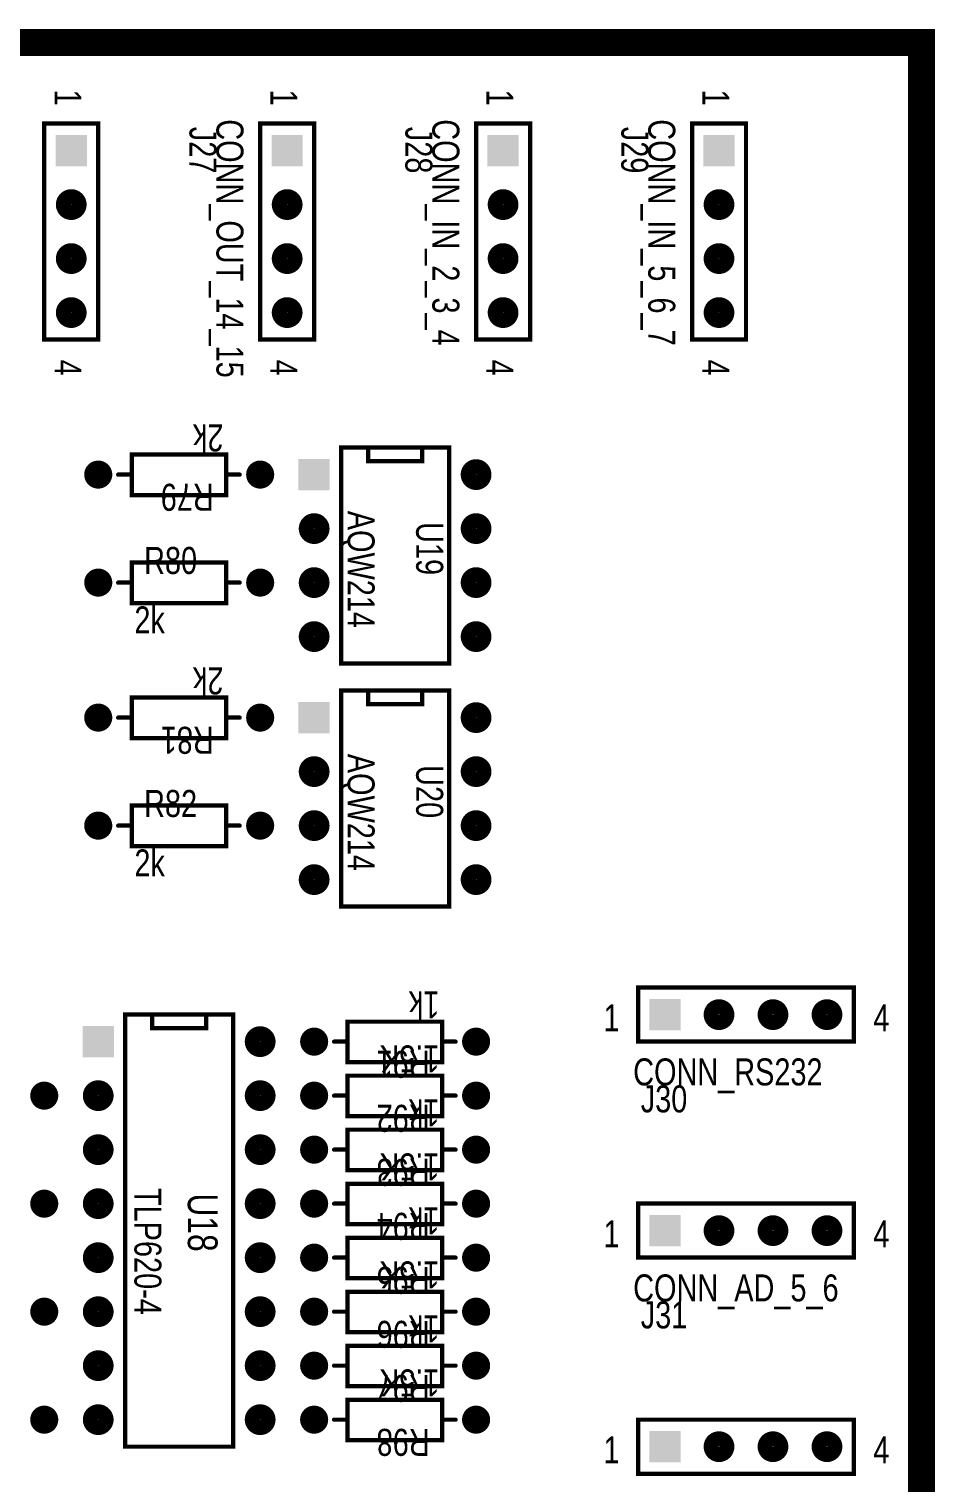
# Model space of a CAD drawing. Extents: x 0.1 to 7.45, y 0.15 to 4.7.
# Drawn here: x 5.768 to 7.446, y 2.004 to 4.696 of the extents above; entities that cross this region are included whole.
import ezdxf

# ---------------------------------------------------------------- set-up
doc = ezdxf.new("R2010")
doc.units = 0

msp = doc.modelspace()

# ---------------------------------------------------------------- linework, layer by layer
at = {"const_width": 0.05}
msp.add_lwpolyline([(0.196, 0.171), (0.196, 4.671), (7.421, 4.671), (7.421, 0.171), (0.196, 0.171)], close=True, dxfattribs=at)
at = {"const_width": 0.025}
msp.add_lwpolyline([(7.4085, 4.671, 1), (7.4335, 4.671, 1)], format="xyb", close=True, dxfattribs=at)
at = {"layer": 'AST', "const_width": 0.008}
for points in [[(5.896, 4.121), (5.896, 4.521), (5.796, 4.521), (5.796, 4.121), (5.896, 4.121)], [(6.296, 4.121), (6.296, 4.521), (6.196, 4.521), (6.196, 4.121), (6.296, 4.121)], [(6.696, 4.121), (6.696, 4.521), (6.596, 4.521), (6.596, 4.121), (6.696, 4.121)], [(7.096, 4.121), (7.096, 4.521), (6.996, 4.521), (6.996, 4.121), (7.096, 4.121)], [(6.133, 3.908), (6.133, 3.833), (6.133, 3.833), (5.958, 3.833), (5.958, 3.908), (6.133, 3.908)], [(6.546, 3.921), (6.346, 3.921), (6.346, 3.521), (6.546, 3.521), (6.546, 3.921)], [(5.958, 3.633), (5.958, 3.708), (5.958, 3.708), (6.133, 3.708), (6.133, 3.633), (5.958, 3.633)], [(6.546, 3.471), (6.346, 3.471), (6.346, 3.071), (6.546, 3.071), (6.546, 3.471)], [(6.133, 3.458), (6.133, 3.383), (6.133, 3.383), (5.958, 3.383), (5.958, 3.458), (6.133, 3.458)], [(5.958, 3.183), (5.958, 3.258), (5.958, 3.258), (6.133, 3.258), (6.133, 3.183), (5.958, 3.183)], [(7.296, 2.921), (6.896, 2.921), (6.896, 2.821), (7.296, 2.821), (7.296, 2.921)], [(5.946, 2.071), (5.946, 2.871), (6.146, 2.871), (6.146, 2.071), (5.946, 2.071)], [(6.533, 2.858), (6.533, 2.783), (6.533, 2.783), (6.358, 2.783), (6.358, 2.858), (6.533, 2.858)], [(6.533, 2.758), (6.533, 2.683), (6.533, 2.683), (6.358, 2.683), (6.358, 2.758), (6.533, 2.758)], [(6.533, 2.658), (6.533, 2.583), (6.533, 2.583), (6.358, 2.583), (6.358, 2.658), (6.533, 2.658)], [(6.533, 2.558), (6.533, 2.483), (6.533, 2.483), (6.358, 2.483), (6.358, 2.558), (6.533, 2.558)], [(7.296, 2.521), (6.896, 2.521), (6.896, 2.421), (7.296, 2.421), (7.296, 2.521)], [(6.533, 2.458), (6.533, 2.383), (6.533, 2.383), (6.358, 2.383), (6.358, 2.458), (6.533, 2.458)], [(6.533, 2.358), (6.533, 2.283), (6.533, 2.283), (6.358, 2.283), (6.358, 2.358), (6.533, 2.358)], [(6.533, 2.258), (6.533, 2.183), (6.533, 2.183), (6.358, 2.183), (6.358, 2.258), (6.533, 2.258)], [(6.533, 2.158), (6.533, 2.083), (6.533, 2.083), (6.358, 2.083), (6.358, 2.158), (6.533, 2.158)], [(7.296, 2.121), (6.896, 2.121), (6.896, 2.021), (7.296, 2.021), (7.296, 2.121)]]:
    msp.add_lwpolyline(points, close=True, dxfattribs=at)
at = {"layer": 'AST'}
for points, const_width in [([(5.794, 4.521, 1), (5.798, 4.521, 1)], 0.004), ([(5.894, 4.521, 1), (5.898, 4.521, 1)], 0.004), ([(6.194, 4.521, 1), (6.198, 4.521, 1)], 0.004), ([(6.294, 4.521, 1), (6.298, 4.521, 1)], 0.004), ([(6.594, 4.521, 1), (6.598, 4.521, 1)], 0.004), ([(6.694, 4.521, 1), (6.698, 4.521, 1)], 0.004), ([(6.994, 4.521, 1), (6.998, 4.521, 1)], 0.004), ([(7.094, 4.521, 1), (7.098, 4.521, 1)], 0.004), ([(5.832, 4.371, 1), (5.86, 4.371, 1)], 0.029), ([(6.232, 4.371, 1), (6.26, 4.371, 1)], 0.029), ([(6.632, 4.371, 1), (6.66, 4.371, 1)], 0.029), ([(7.032, 4.371, 1), (7.06, 4.371, 1)], 0.029), ([(5.832, 4.271, 1), (5.86, 4.271, 1)], 0.029), ([(6.232, 4.271, 1), (6.26, 4.271, 1)], 0.029), ([(6.632, 4.271, 1), (6.66, 4.271, 1)], 0.029), ([(7.032, 4.271, 1), (7.06, 4.271, 1)], 0.029), ([(5.832, 4.171, 1), (5.86, 4.171, 1)], 0.029), ([(6.232, 4.171, 1), (6.26, 4.171, 1)], 0.029), ([(6.632, 4.171, 1), (6.66, 4.171, 1)], 0.029), ([(7.032, 4.171, 1), (7.06, 4.171, 1)], 0.029), ([(5.794, 4.121, 1), (5.798, 4.121, 1)], 0.004), ([(5.894, 4.121, 1), (5.898, 4.121, 1)], 0.004), ([(5.894, 4.121, 1), (5.898, 4.121, 1)], 0.004), ([(6.194, 4.121, 1), (6.198, 4.121, 1)], 0.004), ([(6.294, 4.121, 1), (6.298, 4.121, 1)], 0.004), ([(6.294, 4.121, 1), (6.298, 4.121, 1)], 0.004), ([(6.594, 4.121, 1), (6.598, 4.121, 1)], 0.004), ([(6.694, 4.121, 1), (6.698, 4.121, 1)], 0.004), ([(6.694, 4.121, 1), (6.698, 4.121, 1)], 0.004), ([(6.994, 4.121, 1), (6.998, 4.121, 1)], 0.004), ([(7.094, 4.121, 1), (7.098, 4.121, 1)], 0.004), ([(7.094, 4.121, 1), (7.098, 4.121, 1)], 0.004), ([(5.956, 3.908, 1), (5.96, 3.908, 1)], 0.004), ([(6.131, 3.908, 1), (6.135, 3.908, 1)], 0.004), ([(6.131, 3.908, 1), (6.135, 3.908, 1)], 0.004), ([(6.344, 3.921, 1), (6.348, 3.921, 1)], 0.004), ([(6.394, 3.921, 1), (6.398, 3.921, 1)], 0.004), ([(6.494, 3.921, 1), (6.498, 3.921, 1)], 0.004), ([(6.544, 3.921, 1), (6.548, 3.921, 1)], 0.004), ([(6.544, 3.921, 1), (6.548, 3.921, 1)], 0.004), ([(5.883, 3.871, 1), (5.909, 3.871, 1)], 0.026), ([(6.183, 3.871, 1), (6.209, 3.871, 1)], 0.026), ([(6.394, 3.896, 1), (6.398, 3.896, 1)], 0.004), ([(6.494, 3.896, 1), (6.498, 3.896, 1)], 0.004), ([(6.582, 3.871, 1), (6.61, 3.871, 1)], 0.029), ([(5.931, 3.871, 1), (5.935, 3.871, 1)], 0.004), ([(5.956, 3.871, 1), (5.96, 3.871, 1)], 0.004), ([(6.131, 3.871, 1), (6.135, 3.871, 1)], 0.004), ([(6.156, 3.871, 1), (6.16, 3.871, 1)], 0.004), ([(5.956, 3.833, 1), (5.96, 3.833, 1)], 0.004), ([(6.131, 3.833, 1), (6.135, 3.833, 1)], 0.004), ([(6.131, 3.833, 1), (6.135, 3.833, 1)], 0.004), ([(6.282, 3.771, 1), (6.31, 3.771, 1)], 0.029), ([(6.582, 3.771, 1), (6.61, 3.771, 1)], 0.029), ([(5.883, 3.671, 1), (5.909, 3.671, 1)], 0.026), ([(5.956, 3.708, 1), (5.96, 3.708, 1)], 0.004), ([(5.956, 3.708, 1), (5.96, 3.708, 1)], 0.004), ([(6.131, 3.708, 1), (6.135, 3.708, 1)], 0.004), ([(6.183, 3.671, 1), (6.209, 3.671, 1)], 0.026), ([(6.282, 3.671, 1), (6.31, 3.671, 1)], 0.029), ([(6.582, 3.671, 1), (6.61, 3.671, 1)], 0.029), ([(5.931, 3.671, 1), (5.935, 3.671, 1)], 0.004), ([(5.956, 3.671, 1), (5.96, 3.671, 1)], 0.004), ([(6.131, 3.671, 1), (6.135, 3.671, 1)], 0.004), ([(6.156, 3.671, 1), (6.16, 3.671, 1)], 0.004), ([(5.956, 3.633, 1), (5.96, 3.633, 1)], 0.004), ([(5.956, 3.633, 1), (5.96, 3.633, 1)], 0.004), ([(6.131, 3.633, 1), (6.135, 3.633, 1)], 0.004), ([(6.282, 3.571, 1), (6.31, 3.571, 1)], 0.029), ([(6.582, 3.571, 1), (6.61, 3.571, 1)], 0.029), ([(6.344, 3.521, 1), (6.348, 3.521, 1)], 0.004), ([(6.544, 3.521, 1), (6.548, 3.521, 1)], 0.004), ([(6.344, 3.471, 1), (6.348, 3.471, 1)], 0.004), ([(6.394, 3.471, 1), (6.398, 3.471, 1)], 0.004), ([(6.494, 3.471, 1), (6.498, 3.471, 1)], 0.004), ([(6.544, 3.471, 1), (6.548, 3.471, 1)], 0.004), ([(6.544, 3.471, 1), (6.548, 3.471, 1)], 0.004), ([(5.883, 3.421, 1), (5.909, 3.421, 1)], 0.026), ([(5.956, 3.458, 1), (5.96, 3.458, 1)], 0.004), ([(6.131, 3.458, 1), (6.135, 3.458, 1)], 0.004), ([(6.131, 3.458, 1), (6.135, 3.458, 1)], 0.004), ([(6.183, 3.421, 1), (6.209, 3.421, 1)], 0.026), ([(6.394, 3.446, 1), (6.398, 3.446, 1)], 0.004), ([(6.494, 3.446, 1), (6.498, 3.446, 1)], 0.004), ([(6.582, 3.421, 1), (6.61, 3.421, 1)], 0.029), ([(5.931, 3.421, 1), (5.935, 3.421, 1)], 0.004), ([(5.956, 3.421, 1), (5.96, 3.421, 1)], 0.004), ([(6.131, 3.421, 1), (6.135, 3.421, 1)], 0.004), ([(6.156, 3.421, 1), (6.16, 3.421, 1)], 0.004), ([(5.956, 3.383, 1), (5.96, 3.383, 1)], 0.004), ([(6.131, 3.383, 1), (6.135, 3.383, 1)], 0.004), ([(6.131, 3.383, 1), (6.135, 3.383, 1)], 0.004), ([(6.282, 3.321, 1), (6.31, 3.321, 1)], 0.029), ([(6.582, 3.321, 1), (6.61, 3.321, 1)], 0.029), ([(5.956, 3.258, 1), (5.96, 3.258, 1)], 0.004), ([(5.956, 3.258, 1), (5.96, 3.258, 1)], 0.004), ([(6.131, 3.258, 1), (6.135, 3.258, 1)], 0.004), ([(5.883, 3.221, 1), (5.909, 3.221, 1)], 0.026), ([(6.183, 3.221, 1), (6.209, 3.221, 1)], 0.026), ([(6.282, 3.221, 1), (6.31, 3.221, 1)], 0.029), ([(6.582, 3.221, 1), (6.61, 3.221, 1)], 0.029), ([(5.931, 3.221, 1), (5.935, 3.221, 1)], 0.004), ([(5.956, 3.221, 1), (5.96, 3.221, 1)], 0.004), ([(6.131, 3.221, 1), (6.135, 3.221, 1)], 0.004), ([(6.156, 3.221, 1), (6.16, 3.221, 1)], 0.004), ([(5.956, 3.183, 1), (5.96, 3.183, 1)], 0.004), ([(5.956, 3.183, 1), (5.96, 3.183, 1)], 0.004), ([(6.131, 3.183, 1), (6.135, 3.183, 1)], 0.004), ([(6.282, 3.121, 1), (6.31, 3.121, 1)], 0.029), ([(6.582, 3.121, 1), (6.61, 3.121, 1)], 0.029), ([(6.344, 3.071, 1), (6.348, 3.071, 1)], 0.004), ([(6.544, 3.071, 1), (6.548, 3.071, 1)], 0.004), ([(6.894, 2.921, 1), (6.898, 2.921, 1)], 0.004), ([(7.294, 2.921, 1), (7.298, 2.921, 1)], 0.004), ([(7.294, 2.921, 1), (7.298, 2.921, 1)], 0.004), ([(7.032, 2.871, 1), (7.06, 2.871, 1)], 0.029), ([(7.132, 2.871, 1), (7.16, 2.871, 1)], 0.029), ([(7.232, 2.871, 1), (7.26, 2.871, 1)], 0.029), ([(5.944, 2.871, 1), (5.948, 2.871, 1)], 0.004), ([(5.994, 2.871, 1), (5.998, 2.871, 1)], 0.004), ([(6.094, 2.871, 1), (6.098, 2.871, 1)], 0.004), ([(6.144, 2.871, 1), (6.148, 2.871, 1)], 0.004), ([(6.356, 2.858, 1), (6.36, 2.858, 1)], 0.004), ([(6.531, 2.858, 1), (6.535, 2.858, 1)], 0.004), ([(6.531, 2.858, 1), (6.535, 2.858, 1)], 0.004), ([(5.994, 2.846, 1), (5.998, 2.846, 1)], 0.004), ([(6.094, 2.846, 1), (6.098, 2.846, 1)], 0.004), ([(6.182, 2.821, 1), (6.21, 2.821, 1)], 0.029), ([(6.283, 2.821, 1), (6.309, 2.821, 1)], 0.026), ([(6.583, 2.821, 1), (6.609, 2.821, 1)], 0.026), ([(6.331, 2.821, 1), (6.335, 2.821, 1)], 0.004), ([(6.356, 2.821, 1), (6.36, 2.821, 1)], 0.004), ([(6.531, 2.821, 1), (6.535, 2.821, 1)], 0.004), ([(6.556, 2.821, 1), (6.56, 2.821, 1)], 0.004), ([(6.894, 2.821, 1), (6.898, 2.821, 1)], 0.004), ([(7.294, 2.821, 1), (7.298, 2.821, 1)], 0.004), ([(6.356, 2.783, 1), (6.36, 2.783, 1)], 0.004), ([(6.531, 2.783, 1), (6.535, 2.783, 1)], 0.004), ([(6.531, 2.783, 1), (6.535, 2.783, 1)], 0.004), ([(5.783, 2.721, 1), (5.809, 2.721, 1)], 0.026), ([(5.882, 2.721, 1), (5.91, 2.721, 1)], 0.029), ([(6.182, 2.721, 1), (6.21, 2.721, 1)], 0.029), ([(6.283, 2.721, 1), (6.309, 2.721, 1)], 0.026), ([(6.356, 2.758, 1), (6.36, 2.758, 1)], 0.004), ([(6.531, 2.758, 1), (6.535, 2.758, 1)], 0.004), ([(6.531, 2.758, 1), (6.535, 2.758, 1)], 0.004), ([(6.583, 2.721, 1), (6.609, 2.721, 1)], 0.026), ([(6.331, 2.721, 1), (6.335, 2.721, 1)], 0.004), ([(6.356, 2.721, 1), (6.36, 2.721, 1)], 0.004), ([(6.531, 2.721, 1), (6.535, 2.721, 1)], 0.004), ([(6.556, 2.721, 1), (6.56, 2.721, 1)], 0.004), ([(6.356, 2.683, 1), (6.36, 2.683, 1)], 0.004), ([(6.531, 2.683, 1), (6.535, 2.683, 1)], 0.004), ([(6.531, 2.683, 1), (6.535, 2.683, 1)], 0.004), ([(5.882, 2.621, 1), (5.91, 2.621, 1)], 0.029), ([(6.182, 2.621, 1), (6.21, 2.621, 1)], 0.029), ([(6.283, 2.621, 1), (6.309, 2.621, 1)], 0.026), ([(6.356, 2.658, 1), (6.36, 2.658, 1)], 0.004), ([(6.531, 2.658, 1), (6.535, 2.658, 1)], 0.004), ([(6.531, 2.658, 1), (6.535, 2.658, 1)], 0.004), ([(6.583, 2.621, 1), (6.609, 2.621, 1)], 0.026), ([(6.331, 2.621, 1), (6.335, 2.621, 1)], 0.004), ([(6.356, 2.621, 1), (6.36, 2.621, 1)], 0.004), ([(6.531, 2.621, 1), (6.535, 2.621, 1)], 0.004), ([(6.556, 2.621, 1), (6.56, 2.621, 1)], 0.004), ([(6.356, 2.583, 1), (6.36, 2.583, 1)], 0.004), ([(6.531, 2.583, 1), (6.535, 2.583, 1)], 0.004), ([(6.531, 2.583, 1), (6.535, 2.583, 1)], 0.004), ([(6.356, 2.558, 1), (6.36, 2.558, 1)], 0.004), ([(6.531, 2.558, 1), (6.535, 2.558, 1)], 0.004), ([(6.531, 2.558, 1), (6.535, 2.558, 1)], 0.004), ([(5.783, 2.521, 1), (5.809, 2.521, 1)], 0.026), ([(5.882, 2.521, 1), (5.91, 2.521, 1)], 0.029), ([(6.182, 2.521, 1), (6.21, 2.521, 1)], 0.029), ([(6.283, 2.521, 1), (6.309, 2.521, 1)], 0.026), ([(6.583, 2.521, 1), (6.609, 2.521, 1)], 0.026), ([(6.331, 2.521, 1), (6.335, 2.521, 1)], 0.004), ([(6.356, 2.521, 1), (6.36, 2.521, 1)], 0.004), ([(6.531, 2.521, 1), (6.535, 2.521, 1)], 0.004), ([(6.556, 2.521, 1), (6.56, 2.521, 1)], 0.004), ([(6.894, 2.521, 1), (6.898, 2.521, 1)], 0.004), ([(7.294, 2.521, 1), (7.298, 2.521, 1)], 0.004), ([(7.294, 2.521, 1), (7.298, 2.521, 1)], 0.004), ([(6.356, 2.483, 1), (6.36, 2.483, 1)], 0.004), ([(6.531, 2.483, 1), (6.535, 2.483, 1)], 0.004), ([(6.531, 2.483, 1), (6.535, 2.483, 1)], 0.004), ([(7.032, 2.471, 1), (7.06, 2.471, 1)], 0.029), ([(7.132, 2.471, 1), (7.16, 2.471, 1)], 0.029), ([(7.232, 2.471, 1), (7.26, 2.471, 1)], 0.029), ([(6.356, 2.458, 1), (6.36, 2.458, 1)], 0.004), ([(6.531, 2.458, 1), (6.535, 2.458, 1)], 0.004), ([(6.531, 2.458, 1), (6.535, 2.458, 1)], 0.004), ([(5.882, 2.421, 1), (5.91, 2.421, 1)], 0.029), ([(6.182, 2.421, 1), (6.21, 2.421, 1)], 0.029), ([(6.283, 2.421, 1), (6.309, 2.421, 1)], 0.026), ([(6.331, 2.421, 1), (6.335, 2.421, 1)], 0.004), ([(6.356, 2.421, 1), (6.36, 2.421, 1)], 0.004), ([(6.531, 2.421, 1), (6.535, 2.421, 1)], 0.004), ([(6.556, 2.421, 1), (6.56, 2.421, 1)], 0.004), ([(6.583, 2.421, 1), (6.609, 2.421, 1)], 0.026), ([(6.894, 2.421, 1), (6.898, 2.421, 1)], 0.004), ([(7.294, 2.421, 1), (7.298, 2.421, 1)], 0.004), ([(6.356, 2.383, 1), (6.36, 2.383, 1)], 0.004), ([(6.531, 2.383, 1), (6.535, 2.383, 1)], 0.004), ([(6.531, 2.383, 1), (6.535, 2.383, 1)], 0.004), ([(5.783, 2.321, 1), (5.809, 2.321, 1)], 0.026), ([(5.882, 2.321, 1), (5.91, 2.321, 1)], 0.029), ([(6.182, 2.321, 1), (6.21, 2.321, 1)], 0.029), ([(6.283, 2.321, 1), (6.309, 2.321, 1)], 0.026), ([(6.356, 2.358, 1), (6.36, 2.358, 1)], 0.004), ([(6.531, 2.358, 1), (6.535, 2.358, 1)], 0.004), ([(6.531, 2.358, 1), (6.535, 2.358, 1)], 0.004), ([(6.583, 2.321, 1), (6.609, 2.321, 1)], 0.026), ([(6.331, 2.321, 1), (6.335, 2.321, 1)], 0.004), ([(6.356, 2.321, 1), (6.36, 2.321, 1)], 0.004), ([(6.531, 2.321, 1), (6.535, 2.321, 1)], 0.004), ([(6.556, 2.321, 1), (6.56, 2.321, 1)], 0.004), ([(6.356, 2.283, 1), (6.36, 2.283, 1)], 0.004), ([(6.356, 2.258, 1), (6.36, 2.258, 1)], 0.004), ([(6.531, 2.283, 1), (6.535, 2.283, 1)], 0.004), ([(6.531, 2.283, 1), (6.535, 2.283, 1)], 0.004), ([(6.531, 2.258, 1), (6.535, 2.258, 1)], 0.004), ([(6.531, 2.258, 1), (6.535, 2.258, 1)], 0.004), ([(5.882, 2.221, 1), (5.91, 2.221, 1)], 0.029), ([(6.182, 2.221, 1), (6.21, 2.221, 1)], 0.029), ([(6.283, 2.221, 1), (6.309, 2.221, 1)], 0.026), ([(6.583, 2.221, 1), (6.609, 2.221, 1)], 0.026), ([(6.331, 2.221, 1), (6.335, 2.221, 1)], 0.004), ([(6.356, 2.221, 1), (6.36, 2.221, 1)], 0.004), ([(6.531, 2.221, 1), (6.535, 2.221, 1)], 0.004), ([(6.556, 2.221, 1), (6.56, 2.221, 1)], 0.004), ([(6.356, 2.183, 1), (6.36, 2.183, 1)], 0.004), ([(6.531, 2.183, 1), (6.535, 2.183, 1)], 0.004), ([(6.531, 2.183, 1), (6.535, 2.183, 1)], 0.004), ([(6.356, 2.158, 1), (6.36, 2.158, 1)], 0.004), ([(6.531, 2.158, 1), (6.535, 2.158, 1)], 0.004), ([(6.531, 2.158, 1), (6.535, 2.158, 1)], 0.004), ([(5.783, 2.121, 1), (5.809, 2.121, 1)], 0.026), ([(5.882, 2.121, 1), (5.91, 2.121, 1)], 0.029), ([(6.182, 2.121, 1), (6.21, 2.121, 1)], 0.029), ([(6.283, 2.121, 1), (6.309, 2.121, 1)], 0.026), ([(6.583, 2.121, 1), (6.609, 2.121, 1)], 0.026), ([(6.331, 2.121, 1), (6.335, 2.121, 1)], 0.004), ([(6.356, 2.121, 1), (6.36, 2.121, 1)], 0.004), ([(6.531, 2.121, 1), (6.535, 2.121, 1)], 0.004), ([(6.556, 2.121, 1), (6.56, 2.121, 1)], 0.004), ([(6.894, 2.121, 1), (6.898, 2.121, 1)], 0.004), ([(7.294, 2.121, 1), (7.298, 2.121, 1)], 0.004), ([(7.294, 2.121, 1), (7.298, 2.121, 1)], 0.004), ([(5.944, 2.071, 1), (5.948, 2.071, 1)], 0.004), ([(5.944, 2.071, 1), (5.948, 2.071, 1)], 0.004), ([(6.144, 2.071, 1), (6.148, 2.071, 1)], 0.004), ([(6.356, 2.083, 1), (6.36, 2.083, 1)], 0.004), ([(6.531, 2.083, 1), (6.535, 2.083, 1)], 0.004), ([(6.531, 2.083, 1), (6.535, 2.083, 1)], 0.004), ([(7.032, 2.071, 1), (7.06, 2.071, 1)], 0.029), ([(7.132, 2.071, 1), (7.16, 2.071, 1)], 0.029), ([(7.232, 2.071, 1), (7.26, 2.071, 1)], 0.029), ([(6.894, 2.021, 1), (6.898, 2.021, 1)], 0.004), ([(7.294, 2.021, 1), (7.298, 2.021, 1)], 0.004)]:
    msp.add_lwpolyline(points, format="xyb", close=True, dxfattribs=dict(at, const_width=const_width))
at = {"layer": 'AST', "const_width": 0.008}
for points in [[(6.396, 3.921), (6.396, 3.896), (6.496, 3.896), (6.496, 3.921)], [(5.958, 3.871), (5.933, 3.871)], [(6.133, 3.871), (6.158, 3.871)], [(5.958, 3.671), (5.933, 3.671)], [(6.133, 3.671), (6.158, 3.671)], [(6.396, 3.471), (6.396, 3.446), (6.496, 3.446), (6.496, 3.471)], [(5.958, 3.421), (5.933, 3.421)], [(6.133, 3.421), (6.158, 3.421)], [(5.958, 3.221), (5.933, 3.221)], [(6.133, 3.221), (6.158, 3.221)], [(5.996, 2.871), (5.996, 2.846), (6.096, 2.846), (6.096, 2.871)], [(6.358, 2.821), (6.333, 2.821)], [(6.533, 2.821), (6.558, 2.821)], [(6.358, 2.721), (6.333, 2.721)], [(6.533, 2.721), (6.558, 2.721)], [(6.358, 2.621), (6.333, 2.621)], [(6.533, 2.621), (6.558, 2.621)], [(6.358, 2.521), (6.333, 2.521)], [(6.533, 2.521), (6.558, 2.521)], [(6.358, 2.421), (6.333, 2.421)], [(6.533, 2.421), (6.558, 2.421)], [(6.358, 2.321), (6.333, 2.321)], [(6.533, 2.321), (6.558, 2.321)], [(6.358, 2.221), (6.333, 2.221)], [(6.533, 2.221), (6.558, 2.221)], [(6.358, 2.121), (6.333, 2.121)], [(6.533, 2.121), (6.558, 2.121)]]:
    msp.add_lwpolyline(points, dxfattribs=at)
at = {"layer": 'AST'}
for points in [[(5.817, 4.442), (5.875, 4.442), (5.817, 4.5), (5.875, 4.5)], [(6.217, 4.442), (6.275, 4.442), (6.217, 4.5), (6.275, 4.5)], [(6.617, 4.442), (6.675, 4.442), (6.617, 4.5), (6.675, 4.5)], [(7.017, 4.442), (7.075, 4.442), (7.017, 4.5), (7.075, 4.5)], [(6.267, 3.842), (6.325, 3.842), (6.267, 3.9), (6.325, 3.9)], [(6.267, 3.392), (6.325, 3.392), (6.267, 3.45), (6.325, 3.45)], [(6.917, 2.842), (6.975, 2.842), (6.917, 2.9), (6.975, 2.9)], [(5.867, 2.792), (5.925, 2.792), (5.867, 2.85), (5.925, 2.85)], [(6.917, 2.442), (6.975, 2.442), (6.917, 2.5), (6.975, 2.5)], [(6.917, 2.042), (6.975, 2.042), (6.917, 2.1), (6.975, 2.1)]]:
    msp.add_solid(points, dxfattribs=at)

# ---------------------------------------------------------------- texts
at = {"layer": 'AST', "width": 0.8}
for s, height, rotation, p in [('1', 0.05, 270, (5.815, 4.584)), ('1', 0.05, 270, (6.215, 4.584)), ('1', 0.05, 270, (6.615, 4.584)), ('1', 0.05, 270, (7.015, 4.584)), ('CONN_OUT_14_15', 0.05, 270, (6.115, 4.529)), ('CONN_IN_2_3_4', 0.05, 270, (6.515, 4.529)), ('CONN_IN_5_6_7', 0.05, 270, (6.915, 4.529)), ('J27', 0.05, 270, (6.065, 4.515)), ('J28', 0.05, 270, (6.465, 4.515)), ('J29', 0.05, 270, (6.865, 4.515)), ('4', 0.05, 270, (5.815, 4.084)), ('4', 0.05, 270, (6.215, 4.084)), ('4', 0.05, 270, (6.615, 4.084)), ('4', 0.05, 270, (7.015, 4.084)), ('2k', 0.05, 180, (6.128, 3.964)), ('R79', 0.05, 180, (6.11, 3.854)), ('AQW214', 0.05, 270, (6.358, 3.804)), ('U19', 0.05, 270, (6.485, 3.783)), ('2k', 0.05, 180, (6.128, 3.514)), ('R81', 0.05, 180, (6.11, 3.404)), ('AQW214', 0.05, 270, (6.358, 3.354)), ('U20', 0.05, 270, (6.485, 3.333)), ('1k', 0.05, 180, (6.528, 2.914)), ('R91', 0.05, 180, (6.51, 2.804)), ('1.5K', 0.05, 180, (6.528, 2.814)), ('R92', 0.05, 180, (6.51, 2.704)), ('1k', 0.05, 180, (6.528, 2.714)), ('1.5K', 0.05, 180, (6.528, 2.614)), ('R93', 0.05, 180, (6.51, 2.604)), ('TLP620-4', 0.05, 270, (5.963, 2.55)), ('U18', 0.055, 270, (6.062, 2.54)), ('R94', 0.05, 180, (6.51, 2.504)), ('1k', 0.05, 180, (6.528, 2.514)), ('R95', 0.05, 180, (6.51, 2.404)), ('1.5K', 0.05, 180, (6.528, 2.414)), ('R96', 0.05, 180, (6.51, 2.304)), ('1k', 0.05, 180, (6.528, 2.314)), ('1.5K', 0.05, 180, (6.528, 2.214)), ('R97', 0.05, 180, (6.51, 2.204)), ('R98', 0.05, 180, (6.51, 2.104))]:
    msp.add_text(s, height=height, rotation=rotation, dxfattribs=at).set_placement(p)
for s, p in [('R80', (5.981, 3.687)), ('2k', (5.963, 3.577)), ('R82', (5.981, 3.237)), ('2k', (5.963, 3.127)), ('1', (6.832, 2.84)), ('4', (7.332, 2.84)), ('CONN_RS232', (6.887, 2.74)), ('J30', (6.901, 2.69)), ('1', (6.832, 2.44)), ('4', (7.332, 2.44)), ('CONN_AD_5_6', (6.887, 2.34)), ('J31', (6.901, 2.29)), ('1', (6.832, 2.04)), ('4', (7.332, 2.04))]:
    msp.add_text(s, height=0.05, dxfattribs=at).set_placement(p)

doc.saveas('drawing.dxf')
